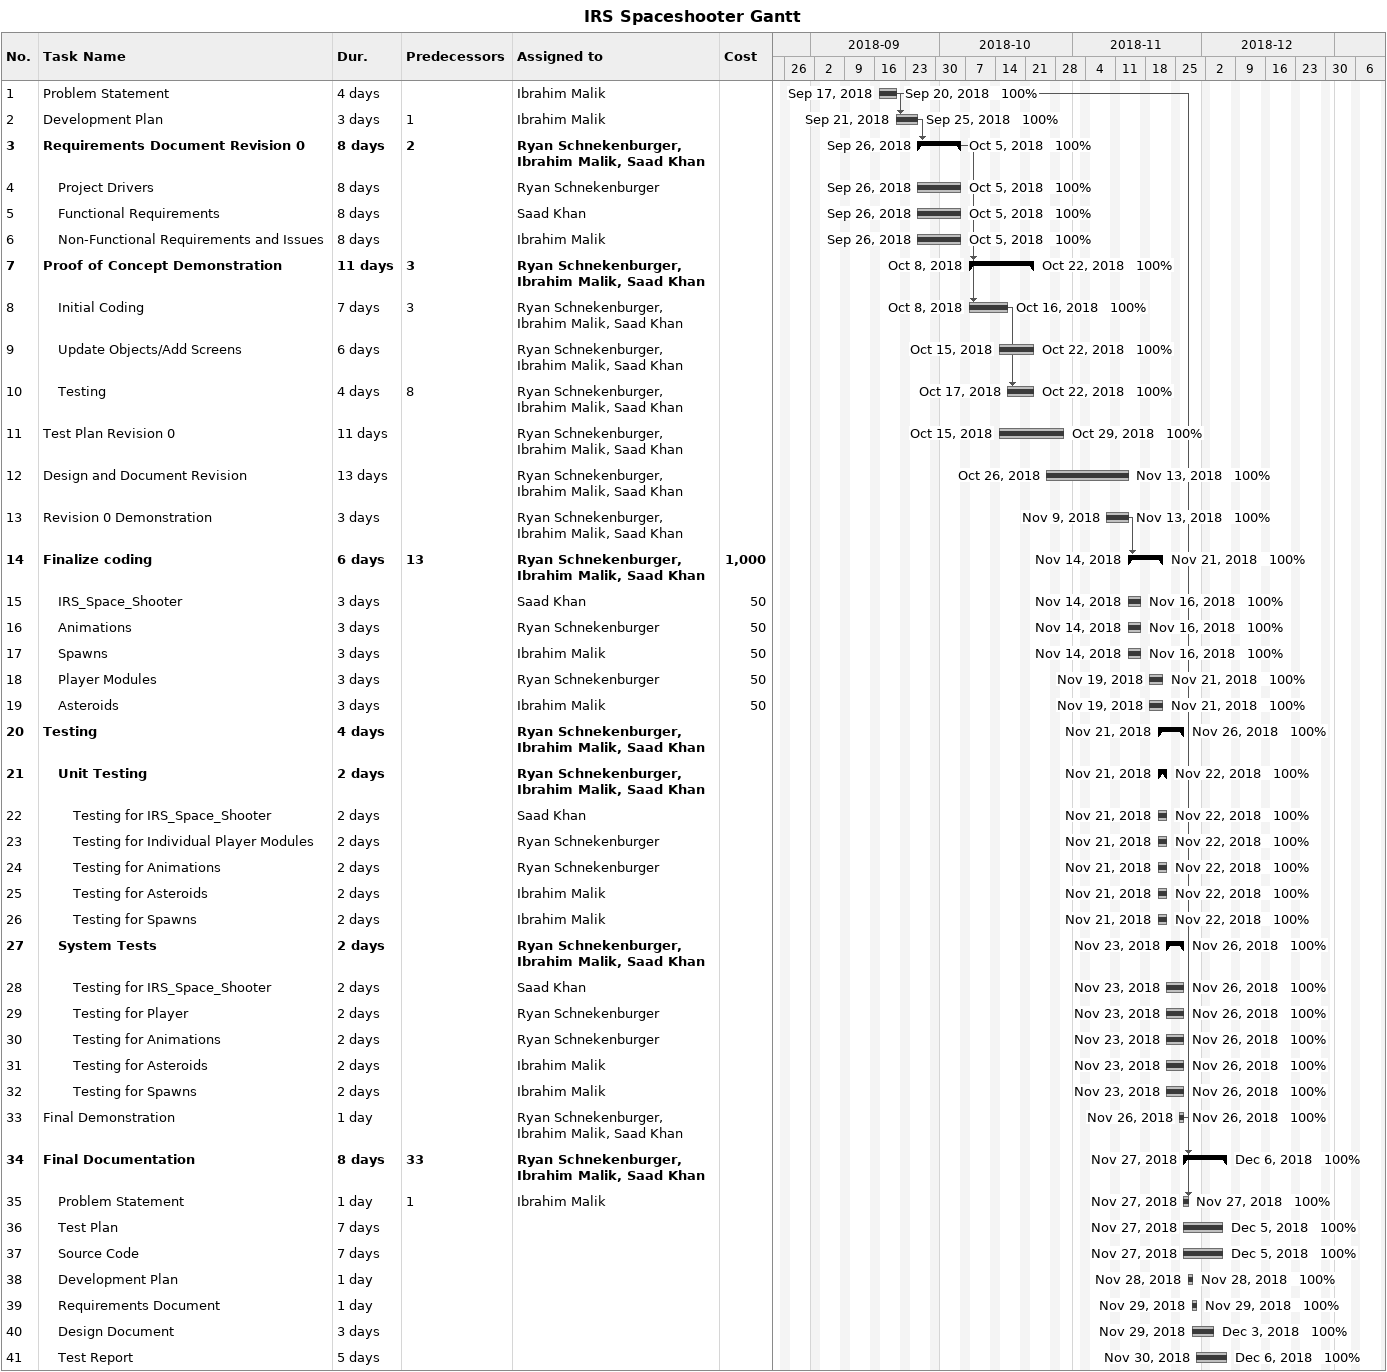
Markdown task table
IRS Spaceshooter Gantt

| ID | Level | Task | Duration | Start | Finish | Predecessors | Resources | % complete | Cost |
|---|---|---|---|---|---|---|---|---|---|
| 1 | 1 | Problem Statement | 4d | 2018-09-17 | 2018-09-20 |  | Ibrahim Malik | 100 |  |
| 2 | 1 | Development Plan | 3d | 2018-09-21 | 2018-09-25 | 1 | Ibrahim Malik | 100 |  |
| 3 | 1 | **Requirements Document Revision 0** | 8d | 2018-09-26 | 2018-10-05 | 2 | Ryan Schnekenburger, Ibrahim Malik, Saad Khan | 100 |  |
| 4 | 2 | Project Drivers | 8d | 2018-09-26 | 2018-10-05 |  | Ryan Schnekenburger | 100 |  |
| 5 | 2 | Functional Requirements | 8d | 2018-09-26 | 2018-10-05 |  | Saad Khan | 100 |  |
| 6 | 2 | Non-Functional Requirements and Issues | 8d | 2018-09-26 | 2018-10-05 |  | Ibrahim Malik | 100 |  |
| 7 | 1 | **Proof of Concept Demonstration** | 11d | 2018-10-08 | 2018-10-22 | 3 | Ryan Schnekenburger, Ibrahim Malik, Saad Khan | 100 |  |
| 8 | 2 | Initial Coding | 7d | 2018-10-08 | 2018-10-16 | 3 | Ryan Schnekenburger, Ibrahim Malik, Saad Khan | 100 |  |
| 9 | 2 | Update Objects/Add Screens | 6d | 2018-10-15 | 2018-10-22 |  | Ryan Schnekenburger, Ibrahim Malik, Saad Khan | 100 |  |
| 10 | 2 | Testing | 4d | 2018-10-17 | 2018-10-22 | 8 | Ryan Schnekenburger, Ibrahim Malik, Saad Khan | 100 |  |
| 11 | 1 | Test Plan Revision 0 | 11d | 2018-10-15 | 2018-10-29 |  | Ryan Schnekenburger, Ibrahim Malik, Saad Khan | 100 |  |
| 12 | 1 | Design and Document Revision | 13d | 2018-10-26 | 2018-11-13 |  | Ryan Schnekenburger, Ibrahim Malik, Saad Khan | 100 |  |
| 13 | 1 | Revision 0 Demonstration | 3d | 2018-11-09 | 2018-11-13 |  | Ryan Schnekenburger, Ibrahim Malik, Saad Khan | 100 |  |
| 14 | 1 | **Finalize coding** | 6d | 2018-11-14 | 2018-11-21 | 13 | Ryan Schnekenburger, Ibrahim Malik, Saad Khan | 100 | 1000 |
| 15 | 2 | IRS_Space_Shooter | 3d | 2018-11-14 | 2018-11-16 |  | Saad Khan | 100 | 50 |
| 16 | 2 | Animations | 3d | 2018-11-14 | 2018-11-16 |  | Ryan Schnekenburger | 100 | 50 |
| 17 | 2 | Spawns | 3d | 2018-11-14 | 2018-11-16 |  | Ibrahim Malik | 100 | 50 |
| 18 | 2 | Player Modules | 3d | 2018-11-19 | 2018-11-21 |  | Ryan Schnekenburger | 100 | 50 |
| 19 | 2 | Asteroids | 3d | 2018-11-19 | 2018-11-21 |  | Ibrahim Malik | 100 | 50 |
| 20 | 1 | **Testing** | 4d | 2018-11-21 | 2018-11-26 |  | Ryan Schnekenburger, Ibrahim Malik, Saad Khan | 100 |  |
| 21 | 2 | **Unit Testing** | 2d | 2018-11-21 | 2018-11-22 |  | Ryan Schnekenburger, Ibrahim Malik, Saad Khan | 100 |  |
| 22 | 3 | Testing for IRS_Space_Shooter | 2d | 2018-11-21 | 2018-11-22 |  | Saad Khan | 100 |  |
| 23 | 3 | Testing for Individual Player Modules | 2d | 2018-11-21 | 2018-11-22 |  | Ryan Schnekenburger | 100 |  |
| 24 | 3 | Testing for Animations | 2d | 2018-11-21 | 2018-11-22 |  | Ryan Schnekenburger | 100 |  |
| 25 | 3 | Testing for Asteroids | 2d | 2018-11-21 | 2018-11-22 |  | Ibrahim Malik | 100 |  |
| 26 | 3 | Testing for Spawns | 2d | 2018-11-21 | 2018-11-22 |  | Ibrahim Malik | 100 |  |
| 27 | 2 | **System Tests** | 2d | 2018-11-23 | 2018-11-26 |  | Ryan Schnekenburger, Ibrahim Malik, Saad Khan | 100 |  |
| 28 | 3 | Testing for IRS_Space_Shooter | 2d | 2018-11-23 | 2018-11-26 |  | Saad Khan | 100 |  |
| 29 | 3 | Testing for Player | 2d | 2018-11-23 | 2018-11-26 |  | Ryan Schnekenburger | 100 |  |
| 30 | 3 | Testing for Animations | 2d | 2018-11-23 | 2018-11-26 |  | Ryan Schnekenburger | 100 |  |
| 31 | 3 | Testing for Asteroids | 2d | 2018-11-23 | 2018-11-26 |  | Ibrahim Malik | 100 |  |
| 32 | 3 | Testing for Spawns | 2d | 2018-11-23 | 2018-11-26 |  | Ibrahim Malik | 100 |  |
| 33 | 1 | Final Demonstration | 1d | 2018-11-26 | 2018-11-26 |  | Ryan Schnekenburger, Ibrahim Malik, Saad Khan | 100 |  |
| 34 | 1 | **Final Documentation** | 8d | 2018-11-27 | 2018-12-06 | 33 | Ryan Schnekenburger, Ibrahim Malik, Saad Khan | 100 |  |
| 35 | 2 | Problem Statement | 1d | 2018-11-27 | 2018-11-27 | 1 | Ibrahim Malik | 100 |  |
| 36 | 2 | Test Plan | 7d | 2018-11-27 | 2018-12-05 |  |  | 100 |  |
| 37 | 2 | Source Code | 7d | 2018-11-27 | 2018-12-05 |  |  | 100 |  |
| 38 | 2 | Development Plan | 1d | 2018-11-28 | 2018-11-28 |  |  | 100 |  |
| 39 | 2 | Requirements Document | 1d | 2018-11-29 | 2018-11-29 |  |  | 100 |  |
| 40 | 2 | Design Document | 3d | 2018-11-29 | 2018-12-03 |  |  | 100 |  |
| 41 | 2 | Test Report | 5d | 2018-11-30 | 2018-12-06 |  |  | 100 |  |
